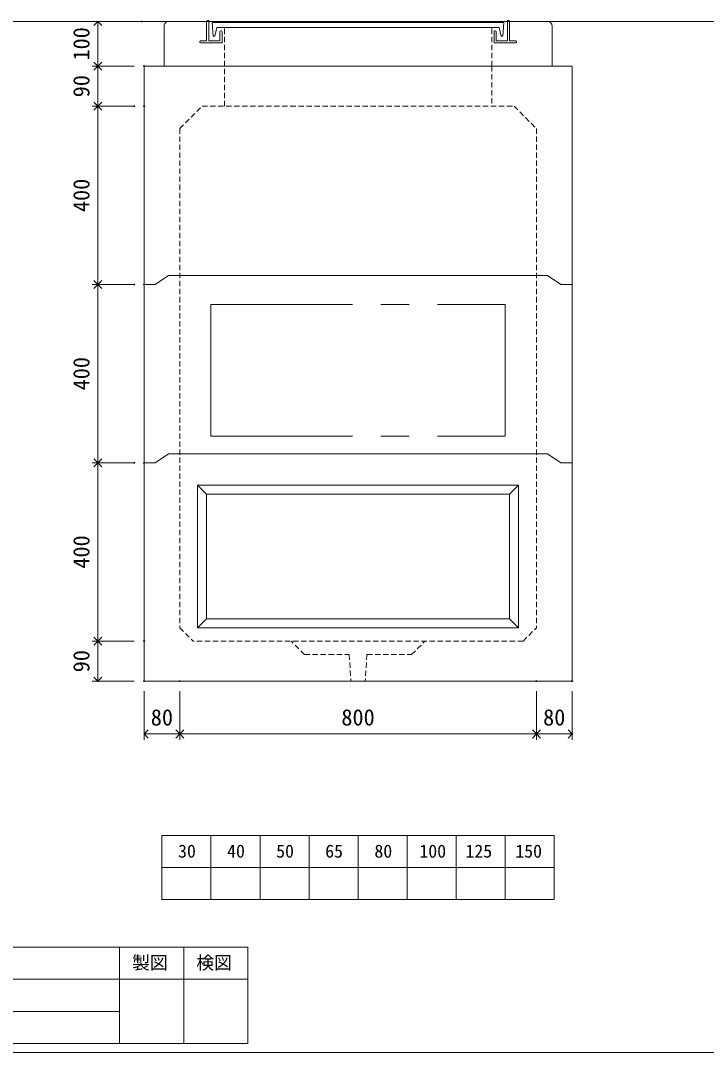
# Model space of a CAD drawing. Units: millimetres, scale not verified. Extents: x -4890 to 18490, y -2269 to 2269.
# Drawn here: x 308 to 1847, y -2006 to 309 of the extents above; entities that cross this region are included whole.
import ezdxf
from ezdxf.enums import TextEntityAlignment as Align

# ---------------------------------------------------------------- set-up
doc = ezdxf.new("R2010")
doc.units = ezdxf.units.MM
doc.header["$LTSCALE"] = 10
doc.header["$PDMODE"] = 32
doc.header["$PDSIZE"] = 2
doc.linetypes.add('DASHED1', pattern=[1.8, 1.2, -0.6])
doc.linetypes.add('USER2', pattern=[50.8, 31.75, -6.35, 6.35, -6.35])
doc.layers.add('0-1_Defpoints', color=7, linetype='Continuous')
for name, color, linetype, lineweight in [('0-2_waku', 7, 'Continuous', 18), ('0-3_gaikei', 7, 'Continuous', 18), ('0-4_kakure', 7, 'DASHED1', 5), ('0-5_sunpou', 7, 'Continuous', 5), ('0-9_uchigawa', 6, 'Continuous', 18), ('0-B_futa', 3, 'Continuous', 18), ('0-C_GL', 4, 'Continuous', 18), ('0-E_文字１', 7, 'Continuous', 18), ('1-3_uchigawa2', 6, 'USER2', 18)]:
    doc.layers.add(name, color=color, linetype=linetype, lineweight=lineweight)
doc.styles.add('ＭＳ ゴシック', font='')
doc.styles.get('ＭＳ ゴシック').set_extended_font_data('MS Gothic')

# ---------------------------------------------------------------- blocks, each defined once
blk = doc.blocks.new('_Open90')
at = {"layer": '0-5_sunpou'}
blk.add_line((0, 0), (-1, 0), dxfattribs=at)
blk.add_lwpolyline([(-0.5, 0.5), (0, 0), (-0.5, -0.5)], dxfattribs=at)
blk = doc.blocks.new('D52')
at = {"layer": '0-1_Defpoints'}
for p in [(2032.32, 1152.03), (1928.83, 1062.03), (2032.32, 1062.03)]:
    blk.add_point(p, dxfattribs=at)
at = {"layer": '0-5_sunpou'}
for p, q in [((2010.32, 1152.03), (1915.83, 1152.03)), ((1928.83, 1134.03), (1928.83, 1080.03)), ((2010.32, 1062.03), (1915.83, 1062.03))]:
    blk.add_line(p, q, dxfattribs=at)
at = {"layer": '0-5_sunpou', "xscale": 18, "yscale": 18}
for p, rotation in [((1928.83, 1152.03), 90), ((1928.83, 1062.03), 270)]:
    blk.add_blockref('_Open90', p, dxfattribs=dict(at, rotation=rotation))
at = {"layer": '0-5_sunpou', "style": 'ＭＳ ゴシック'}
blk.add_text('90', height=36.66, rotation=90, dxfattribs=at).set_placement((1920.83, 1082.03), align=Align.BOTTOM_LEFT)
blk = doc.blocks.new('D53')
at = {"layer": '0-1_Defpoints'}
for p in [(2032.32, 1062.03), (2112.32, 1062.03), (2112.32, 943.64)]:
    blk.add_point(p, dxfattribs=at)
at = {"layer": '0-5_sunpou'}
for p, q in [((2032.32, 1040.03), (2032.32, 930.64)), ((2112.32, 1040.03), (2112.32, 930.64)), ((2050.32, 943.64), (2094.32, 943.64))]:
    blk.add_line(p, q, dxfattribs=at)
at = {"layer": '0-5_sunpou', "xscale": 18, "yscale": 18, "rotation": 180}
blk.add_blockref('_Open90', (2032.32, 943.64), dxfattribs=at)
at = {"layer": '0-5_sunpou', "xscale": 18, "yscale": 18}
blk.add_blockref('_Open90', (2112.32, 943.64), dxfattribs=at)
at = {"layer": '0-5_sunpou', "style": 'ＭＳ ゴシック'}
blk.add_text('80', height=36.66, dxfattribs=at).set_placement((2047.32, 951.64), align=Align.BOTTOM_LEFT)
blk = doc.blocks.new('D54')
at = {"layer": '0-1_Defpoints'}
for p in [(2112.32, 1062.03), (2912.32, 1062.03), (2912.32, 943.64)]:
    blk.add_point(p, dxfattribs=at)
at = {"layer": '0-5_sunpou'}
for p, q in [((2112.32, 1040.03), (2112.32, 930.64)), ((2912.32, 1040.03), (2912.32, 930.64)), ((2130.32, 943.64), (2894.32, 943.64))]:
    blk.add_line(p, q, dxfattribs=at)
at = {"layer": '0-5_sunpou', "xscale": 18, "yscale": 18, "rotation": 180}
blk.add_blockref('_Open90', (2112.32, 943.64), dxfattribs=at)
at = {"layer": '0-5_sunpou', "xscale": 18, "yscale": 18}
blk.add_blockref('_Open90', (2912.32, 943.64), dxfattribs=at)
at = {"layer": '0-5_sunpou', "style": 'ＭＳ ゴシック'}
blk.add_text('800', height=36.66, dxfattribs=at).set_placement((2474.82, 951.64), align=Align.BOTTOM_LEFT)
blk = doc.blocks.new('D55')
at = {"layer": '0-1_Defpoints'}
for p in [(2912.32, 1062.03), (2992.32, 1062.03), (2992.32, 943.64)]:
    blk.add_point(p, dxfattribs=at)
at = {"layer": '0-5_sunpou'}
for p, q in [((2912.32, 1040.03), (2912.32, 930.64)), ((2992.32, 1040.03), (2992.32, 930.64)), ((2930.32, 943.64), (2974.32, 943.64))]:
    blk.add_line(p, q, dxfattribs=at)
at = {"layer": '0-5_sunpou', "xscale": 18, "yscale": 18, "rotation": 180}
blk.add_blockref('_Open90', (2912.32, 943.64), dxfattribs=at)
at = {"layer": '0-5_sunpou', "xscale": 18, "yscale": 18}
blk.add_blockref('_Open90', (2992.32, 943.64), dxfattribs=at)
at = {"layer": '0-5_sunpou', "style": 'ＭＳ ゴシック'}
blk.add_text('80', height=36.66, dxfattribs=at).set_placement((2927.32, 951.64), align=Align.BOTTOM_LEFT)
blk = doc.blocks.new('D56')
at = {"layer": '0-1_Defpoints'}
for p in [(2026.77, 2542.03), (1928.83, 2442.03), (2032.32, 2442.03)]:
    blk.add_point(p, dxfattribs=at)
at = {"layer": '0-5_sunpou'}
for p, q in [((2004.77, 2542.03), (1915.83, 2542.03)), ((1928.83, 2524.03), (1928.83, 2460.03)), ((2010.32, 2442.03), (1915.83, 2442.03))]:
    blk.add_line(p, q, dxfattribs=at)
at = {"layer": '0-5_sunpou', "xscale": 18, "yscale": 18}
for p, rotation in [((1928.83, 2542.03), 90), ((1928.83, 2442.03), 270)]:
    blk.add_blockref('_Open90', p, dxfattribs=dict(at, rotation=rotation))
at = {"layer": '0-5_sunpou', "style": 'ＭＳ ゴシック'}
blk.add_text('100', height=36.66, rotation=90, dxfattribs=at).set_placement((1920.83, 2454.53), align=Align.BOTTOM_LEFT)
blk = doc.blocks.new('D57')
at = {"layer": '0-1_Defpoints'}
for p in [(2032.32, 2442.03), (1928.83, 2352.03), (2032.32, 2352.03)]:
    blk.add_point(p, dxfattribs=at)
at = {"layer": '0-5_sunpou'}
for p, q in [((2010.32, 2442.03), (1915.83, 2442.03)), ((1928.83, 2424.03), (1928.83, 2370.03)), ((2010.32, 2352.03), (1915.83, 2352.03))]:
    blk.add_line(p, q, dxfattribs=at)
at = {"layer": '0-5_sunpou', "xscale": 18, "yscale": 18}
for p, rotation in [((1928.83, 2442.03), 90), ((1928.83, 2352.03), 270)]:
    blk.add_blockref('_Open90', p, dxfattribs=dict(at, rotation=rotation))
at = {"layer": '0-5_sunpou', "style": 'ＭＳ ゴシック'}
blk.add_text('90', height=36.66, rotation=90, dxfattribs=at).set_placement((1920.83, 2372.03), align=Align.BOTTOM_LEFT)
blk = doc.blocks.new('D58')
at = {"layer": '0-1_Defpoints'}
for p in [(2010.32, 2352.03), (1928.83, 1952.03), (2032.32, 1952.03)]:
    blk.add_point(p, dxfattribs=at)
at = {"layer": '0-5_sunpou'}
for p, q in [((1988.32, 2352.03), (1915.83, 2352.03)), ((1928.83, 2334.03), (1928.83, 1970.03)), ((2010.32, 1952.03), (1915.83, 1952.03))]:
    blk.add_line(p, q, dxfattribs=at)
at = {"layer": '0-5_sunpou', "xscale": 18, "yscale": 18}
for p, rotation in [((1928.83, 2352.03), 90), ((1928.83, 1952.03), 270)]:
    blk.add_blockref('_Open90', p, dxfattribs=dict(at, rotation=rotation))
at = {"layer": '0-5_sunpou', "style": 'ＭＳ ゴシック'}
blk.add_text('400', height=36.66, rotation=90, dxfattribs=at).set_placement((1920.83, 2114.53), align=Align.BOTTOM_LEFT)
blk = doc.blocks.new('D67')
at = {"layer": '0-1_Defpoints'}
for p in [(2010.32, 1952.03), (1928.83, 1552.03), (2010.32, 1552.03)]:
    blk.add_point(p, dxfattribs=at)
at = {"layer": '0-5_sunpou'}
for p, q in [((1988.32, 1952.03), (1915.83, 1952.03)), ((1928.83, 1934.03), (1928.83, 1570.03)), ((1988.32, 1552.03), (1915.83, 1552.03))]:
    blk.add_line(p, q, dxfattribs=at)
at = {"layer": '0-5_sunpou', "xscale": 18, "yscale": 18}
for p, rotation in [((1928.83, 1952.03), 90), ((1928.83, 1552.03), 270)]:
    blk.add_blockref('_Open90', p, dxfattribs=dict(at, rotation=rotation))
at = {"layer": '0-5_sunpou', "style": 'ＭＳ ゴシック'}
blk.add_text('400', height=36.66, rotation=90, dxfattribs=at).set_placement((1920.83, 1714.53), align=Align.BOTTOM_LEFT)
blk = doc.blocks.new('D78')
at = {"layer": '0-1_Defpoints'}
for p in [(2032.32, 1552.03), (1928.83, 1152.03), (2032.32, 1152.03)]:
    blk.add_point(p, dxfattribs=at)
at = {"layer": '0-5_sunpou'}
for p, q in [((2010.32, 1552.03), (1915.83, 1552.03)), ((1928.83, 1534.03), (1928.83, 1170.03)), ((2010.32, 1152.03), (1915.83, 1152.03))]:
    blk.add_line(p, q, dxfattribs=at)
at = {"layer": '0-5_sunpou', "xscale": 18, "yscale": 18}
for p, rotation in [((1928.83, 1552.03), 90), ((1928.83, 1152.03), 270)]:
    blk.add_blockref('_Open90', p, dxfattribs=dict(at, rotation=rotation))
at = {"layer": '0-5_sunpou', "style": 'ＭＳ ゴシック'}
blk.add_text('400', height=36.66, rotation=90, dxfattribs=at).set_placement((1920.83, 1314.53), align=Align.BOTTOM_LEFT)

msp = doc.modelspace()

# ---------------------------------------------------------------- linework, layer by layer
at = {"layer": '0-2_waku'}
for p, q in [((625.32, -1519.28), (625.32, -1663.28)), ((625.32, -1519.28), (625.32, -1663.28)), ((625.32, -1519.28), (625.32, -1663.28)), ((625.32, -1519.28), (625.32, -1663.28)), ((625.32, -1519.28), (1505.32, -1519.28)), ((735.32, -1519.28), (735.32, -1663.28)), ((845.32, -1519.28), (845.32, -1663.28)), ((845.32, -1519.28), (845.32, -1663.28)), ((955.32, -1519.28), (955.32, -1663.28)), ((1065.32, -1519.28), (1065.32, -1663.28)), ((1175.32, -1519.28), (1175.32, -1663.28)), ((1285.32, -1519.28), (1285.32, -1663.28)), ((1395.32, -1519.28), (1395.32, -1663.28)), ((1505.32, -1519.28), (1505.32, -1663.28)), ((625.32, -1591.28), (1505.32, -1591.28)), ((625.32, -1663.28), (1505.32, -1663.28)), ((-1209.68, -1769.94), (818.32, -1769.94)), ((530.32, -1769.94), (530.32, -1985.94)), ((530.32, -1769.94), (530.32, -1985.94)), ((674.32, -1769.94), (674.32, -1985.94)), ((818.32, -1769.94), (818.32, -1985.94)), ((-1209.68, -1841.94), (818.32, -1841.94)), ((-1209.68, -1913.94), (530.32, -1913.94)), ((-1209.68, -1985.94), (818.32, -1985.94)), ((-1229.68, -2005.94), (4890.32, -2005.94)), ((-1229.68, -2005.94), (4890.32, -2005.94))]:
    msp.add_line(p, q, dxfattribs=at)
at = {"layer": '0-3_gaikei'}
for p, q in [((640.32, 306.72), (725.31, 306.72)), ((727.31, 308.72), (730.31, 308.72)), ((1405.32, 306.72), (1490.32, 306.72)), ((630.32, 206.72), (630.32, 296.72)), ((1500.32, 206.72), (1500.32, 296.72)), ((585.32, 206.72), (585.32, -1173.28)), ((630.32, 206.72), (740.32, 206.72)), ((665.32, 206.72), (1465.32, 206.72)), ((1500.32, 206.72), (1390.32, 206.72)), ((1545.32, 206.72), (1545.32, -1173.28)), ((610.32, -283.28), (640.32, -263.28)), ((610.32, -283.28), (640.32, -263.28)), ((640.32, -263.28), (1490.32, -263.28)), ((1490.32, -263.28), (1520.32, -283.28)), ((1490.32, -263.28), (1520.32, -283.28)), ((610.32, -283.28), (585.32, -283.28)), ((610.32, -283.28), (585.32, -283.28)), ((1520.32, -283.28), (1545.32, -283.28)), ((1520.32, -283.28), (1545.32, -283.28)), ((610.32, -683.28), (640.32, -663.28)), ((610.32, -683.28), (640.32, -663.28)), ((610.32, -683.28), (640.32, -663.28)), ((610.32, -683.28), (640.32, -663.28)), ((610.32, -683.28), (640.32, -663.28)), ((610.32, -683.28), (640.32, -663.28)), ((640.32, -663.28), (1490.32, -663.28)), ((1490.32, -663.28), (1520.32, -683.28)), ((1490.32, -663.28), (1520.32, -683.28)), ((1490.32, -663.28), (1520.32, -683.28)), ((1490.32, -663.28), (1520.32, -683.28)), ((1490.32, -663.28), (1520.32, -683.28)), ((1490.32, -663.28), (1520.32, -683.28)), ((610.32, -683.28), (585.32, -683.28)), ((610.32, -683.28), (585.32, -683.28)), ((610.32, -683.28), (585.32, -683.28)), ((610.32, -683.28), (585.32, -683.28)), ((1520.32, -683.28), (1545.32, -683.28)), ((1520.32, -683.28), (1545.32, -683.28)), ((1520.32, -683.28), (1545.32, -683.28)), ((1520.32, -683.28), (1545.32, -683.28)), ((1545.32, -1173.28), (585.32, -1173.28)), ((585.32, -1173.28), (665.32, -1173.28))]:
    msp.add_line(p, q, dxfattribs=at)
at = {"layer": '0-3_gaikei', "lineweight": 5}
for p, q in [((640.32, -263.28), (1490.32, -263.28)), ((640.32, -663.28), (1490.32, -663.28)), ((640.32, -663.28), (1490.32, -663.28)), ((640.32, -663.28), (1490.32, -663.28)), ((640.32, -663.28), (1490.32, -663.28)), ((640.32, -663.28), (1490.32, -663.28)), ((640.32, -663.28), (1490.32, -663.28))]:
    msp.add_line(p, q, dxfattribs=at)
at = {"layer": '0-3_gaikei'}
msp.add_lwpolyline([(715.32, 206.72), (585.32, 206.72), (1545.32, 206.72)], dxfattribs=at)
for centre, radius, start, end in [((639.74, 297.3), 9.44, 86.47383, 183.52617), ((727.31, 306.72), 2, 90, 180), ((1490.65, 297.05), 9.68, 358.04251, 91.95749)]:
    msp.add_arc(centre, radius, start, end, dxfattribs=at)
at = {"layer": '0-4_kakure'}
for p, q in [((765.32, 206.72), (765.32, 293.22)), ((1365.32, 206.72), (1365.32, 293.22)), ((765.32, 116.72), (765.32, 206.72)), ((1365.32, 206.72), (1365.32, 116.72)), ((665.32, 66.72), (715.32, 116.72)), ((715.32, 116.72), (1415.32, 116.72)), ((715.32, 116.72), (1415.32, 116.72)), ((715.32, 116.72), (1415.32, 116.72)), ((1415.32, 116.72), (1465.32, 66.72)), ((665.32, 66.72), (665.32, -1053.28)), ((1465.32, 66.72), (1465.32, -1053.28)), ((665.32, -1053.28), (695.32, -1083.28)), ((1435.32, -1083.28), (1465.32, -1053.28)), ((1435.32, -1083.28), (695.32, -1083.28)), ((945.32, -1113.28), (915.32, -1083.28)), ((945.32, -1113.28), (915.32, -1083.28)), ((1185.32, -1113.28), (1215.32, -1083.28)), ((1185.32, -1113.28), (1215.32, -1083.28)), ((945.32, -1113.28), (1045.32, -1113.28)), ((945.32, -1113.28), (1045.32, -1113.28)), ((1045.32, -1113.28), (1049.32, -1173.28)), ((1085.32, -1113.28), (1081.32, -1173.28)), ((1085.32, -1113.28), (1185.32, -1113.28))]:
    msp.add_line(p, q, dxfattribs=at)
at = {"layer": '0-9_uchigawa'}
for p, q in [((705.32, -733.28), (725.32, -753.28)), ((705.32, -733.28), (705.32, -1033.28)), ((705.32, -733.28), (1425.32, -733.28)), ((705.32, -733.28), (705.32, -1053.21)), ((705.32, -733.28), (725.32, -753.28)), ((1425.32, -733.28), (1405.32, -753.28)), ((1425.32, -733.28), (1425.32, -1053.21)), ((725.32, -753.28), (725.32, -1013.28)), ((725.32, -753.28), (725.32, -1013.28)), ((725.32, -753.28), (725.32, -1013.28)), ((725.32, -753.28), (725.32, -1013.28)), ((725.32, -753.28), (725.32, -1033.21)), ((1405.32, -1033.21), (1405.32, -753.28)), ((705.32, -1053.21), (725.32, -1033.21)), ((725.32, -1033.21), (1405.32, -1033.21)), ((1425.32, -1053.21), (1405.32, -1033.21)), ((705.32, -1053.21), (1425.32, -1053.21)), ((725.32, -1053.21), (1425.32, -1053.21))]:
    msp.add_line(p, q, dxfattribs=at)
for points in [[(705.32, -733.28), (725.32, -753.28), (725.32, -1013.28)], [(705.32, -733.28), (725.32, -753.28), (1405.32, -753.28)]]:
    msp.add_lwpolyline(points, dxfattribs=at)
at = {"layer": '0-B_futa'}
for p, q in [((725.31, 306.72), (725.31, 263.72)), ((730.31, 308.72), (730.31, 263.72)), ((738.13, 304.22), (1392.46, 304.22)), ((738.13, 304.22), (740.62, 274.22)), ((1392.46, 304.22), (1390.21, 274.22)), ((1400.32, 308.72), (1400.32, 263.72)), ((1400.32, 308.72), (1403.32, 308.72)), ((1405.32, 306.72), (1405.32, 263.72)), ((748.65, 293.22), (744.33, 274.22)), ((748.65, 293.22), (1381.98, 293.22)), ((755.31, 283.72), (755.31, 263.72)), ((757.31, 285.72), (758.31, 285.72)), ((760.31, 283.72), (760.31, 258.72)), ((1370.32, 283.72), (1370.32, 258.72)), ((1373.32, 285.72), (1372.32, 285.72)), ((1375.32, 283.72), (1375.32, 263.72)), ((1381.98, 293.22), (1386.3, 274.22)), ((710.31, 261.72), (710.31, 260.72)), ((712.31, 263.72), (725.31, 263.72)), ((760.31, 258.72), (712.31, 258.72)), ((730.31, 263.72), (755.31, 263.72)), ((740.62, 274.22), (744.33, 274.22)), ((1370.32, 258.72), (1418.32, 258.72)), ((1400.32, 263.72), (1375.32, 263.72)), ((1390.21, 274.22), (1386.3, 274.22)), ((1418.32, 263.72), (1405.32, 263.72)), ((1420.32, 261.72), (1420.32, 260.72))]:
    msp.add_line(p, q, dxfattribs=at)
for centre, start, end in [((1403.32, 306.72), 0, 90), ((757.31, 283.72), 90, 180), ((758.31, 283.72), 0, 90), ((1372.32, 283.72), 90, 180), ((1373.32, 283.72), 0, 90), ((712.31, 261.72), 90, 180), ((712.31, 260.72), 180, 270), ((1418.32, 261.72), 0, 90), ((1418.32, 260.72), 270, 0)]:
    msp.add_arc(centre, 2, start, end, dxfattribs=at)
at = {"layer": '0-C_GL'}
msp.add_line((-1229.68, 306.72), (4890.32, 306.72), dxfattribs=at)
at = {"layer": '1-3_uchigawa2'}
for p, q in [((735.32, -328.28), (735.32, -623.28)), ((735.32, -328.28), (1395.32, -328.28)), ((1395.32, -328.28), (1395.32, -623.28)), ((735.32, -623.28), (1395.32, -623.28))]:
    msp.add_line(p, q, dxfattribs=at)

# ---------------------------------------------------------------- block references
at = {"layer": '0-5_sunpou'}
for name in ['D56', 'D57', 'D58', 'D67', 'D78', 'D52', 'D53', 'D54', 'D55']:
    msp.add_blockref(name, (-1447, -2235.31), dxfattribs=at)

# ---------------------------------------------------------------- texts
at = {"layer": '0-E_文字１', "style": 'ＭＳ ゴシック'}
for s, p in [('30', (661.56, -1577.92)), ('40', (771.56, -1577.92)), ('50', (881.56, -1577.92)), ('65', (991.56, -1577.92)), ('80', (1101.97, -1577.92)), ('100', (1202.85, -1577.92)), ('125', (1306.23, -1577.92)), ('150', (1418, -1577.92)), ('製図', (558.38, -1828.19)), ('検図', (702.38, -1828.19))]:
    msp.add_text(s, height=29.33, dxfattribs=at).set_placement(p, align=Align.BOTTOM_LEFT)

doc.saveas('drawing.dxf')
